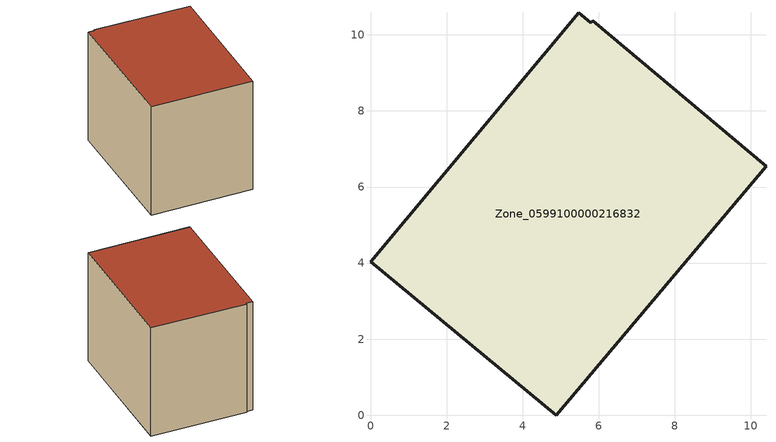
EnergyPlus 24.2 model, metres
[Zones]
Zone_0599100000216832
 floor ground (C_G): 5.84,10.38 10.4,6.54 4.88,0 0,4.04 5.48,10.58 5.79,10.32 z0.18
 wall outside (C_F): 4.88,0 10.4,6.54 5.84,10.38 5.79,10.32 5.48,10.58 0,4.04 4.88,0 z0.18:7.45
 roof outside (C_R): 10.4,6.54 5.84,10.38 5.79,10.32 5.48,10.58 0,4.04 4.88,0 z7.45
[BUILDING]
Pand.0599100000216832: North Axis=0; Terrain=City; Loads Convergence Tolerance Value=0.04; Temperature Convergence Tolerance Value=0.4; Solar Distribution=FullExterior; Maximum Number of Warmup Days=25; Minimum Number of Warmup Days=1
[Site:Location]
Rotterdam.The.Hague.AP_ZH_NLD Design_Conditions: Latitude=51.96; Longitude=4.45; Time Zone=1; Elevation=-4.5
[SITE:GROUNDTEMPERATURE:BUILDINGSURFACE]
18, 18, 18, 18, 18, 18, 18, 18, 18, 18, 18, 18
[MATERIAL] Thermal Absorptance=0.9; Solar Absorptance=0.7; Visible Absorptance=0.7
Name | Roughness | Thickness | Conductivity | Density | Specific Heat
G.TC.1946-1964 | MediumSmooth | 0.15 | 1 | 540 | 1210
F.TC.1946-1964 | Rough | 0.3 | 0.857143 | 1920 | 840
R.TC.1946-1964 | MediumRough | 0.2 | 0.235294 | 1500 | 1000
[CONSTRUCTION]
C_G: G.TC.1946-1964
C_F: F.TC.1946-1964
C_R: R.TC.1946-1964
[ZONE]
Zone_0599100000216832: Type=1; Multiplier=1; Ceiling Height=Autocalculate; Volume=Autocalculate; Floor Area=autocalculate; Part of Total Floor Area=Yes
[ZONEINFILTRATION:DESIGNFLOWRATE]
Infil_Zone_0599100000216832: Zone or ZoneList or Space or SpaceList=Zone_0599100000216832; Schedule=AlwaysOn; Design Flow Rate Calculation Method=Flow/Area; Flow Rate per Floor Area=0.003; Constant Term Coefficient=1; Temperature Term Coefficient=0; Velocity Term Coefficient=0; Velocity Squared Term Coefficient=0
[HVACTEMPLATE:ZONE:IDEALLOADSAIRSYSTEM]
Zone_0599100000216832: Maximum Heating Supply Air Temperature=50; Minimum Cooling Supply Air Temperature=13; Maximum Heating Supply Air Humidity Ratio=0.0156; Minimum Cooling Supply Air Humidity Ratio=0.0077; Heating Limit=NoLimit; Cooling Limit=NoLimit; Dehumidification Control Type=ConstantSensibleHeatRatio; Cooling Sensible Heat Ratio=0.7; Dehumidification Setpoint=60; Humidification Control Type=None; Humidification Setpoint=30; Outdoor Air Method=None; Outdoor Air Flow Rate per Person=0.00944; Outdoor Air Flow Rate per Zone Floor Area=0; Outdoor Air Flow Rate per Zone=0; Demand Controlled Ventilation Type=None; Outdoor Air Economizer Type=NoEconomizer; Heat Recovery Type=None; Sensible Heat Recovery Effectiveness=0.7; Latent Heat Recovery Effectiveness=0.65
[ZONECONTROL:THERMOSTAT]
ThermostatControl_Zone_0599100000216832: Zone or ZoneList=Zone_0599100000216832; Control Type Schedule=DualSetpointControlType; Control 1=Thermostat_Zone_0599100000216832; Temperature Difference Between Cutout And Setpoint=0
[THERMOSTATSETPOINT:DUALSETPOINT]
Thermostat_Zone_0599100000216832: Heating Setpoint Temperature Schedule=HeatingSetpoint_Zone_0599100000216832; Cooling Setpoint Temperature Schedule=CoolingSetpoint_Zone_0599100000216832
[SCHEDULE:COMPACT]
HeatingSetpoint_Zone_0599100000216832: Through: 12/31, For: AllDays, Until: 24:00, 21
CoolingSetpoint_Zone_0599100000216832: Through: 12/31, For: AllDays, Until: 24:00, 24
DualSetpointControlType: Through: 12/31, For: AllDays, Until: 24:00, 4
AlwaysOn: Through: 12/31, For: AllDays, Until: 24:00, 1
